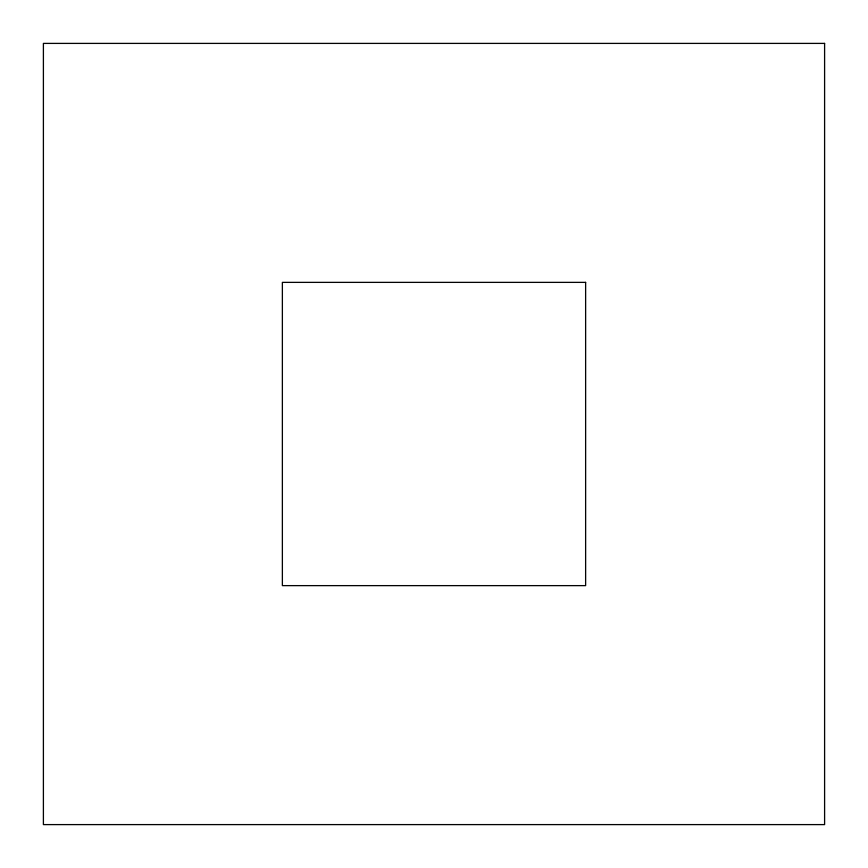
<?xml version="1.0" encoding="UTF-8"?>
<svg xmlns="http://www.w3.org/2000/svg" width="868" height="868" viewBox="0 0 868 868"><rect width="100%" height="100%" fill="white"/><g stroke="black" fill="none" stroke-linecap="round" stroke-linejoin="round"><path stroke-width="1.3" d="M824.6 43.4L43.4 43.4L43.4 824.6L824.6 824.6L824.6 43.4M585.629 282.371L282.371 282.371L282.371 585.629L585.629 585.629L585.629 282.371"/></g></svg>
